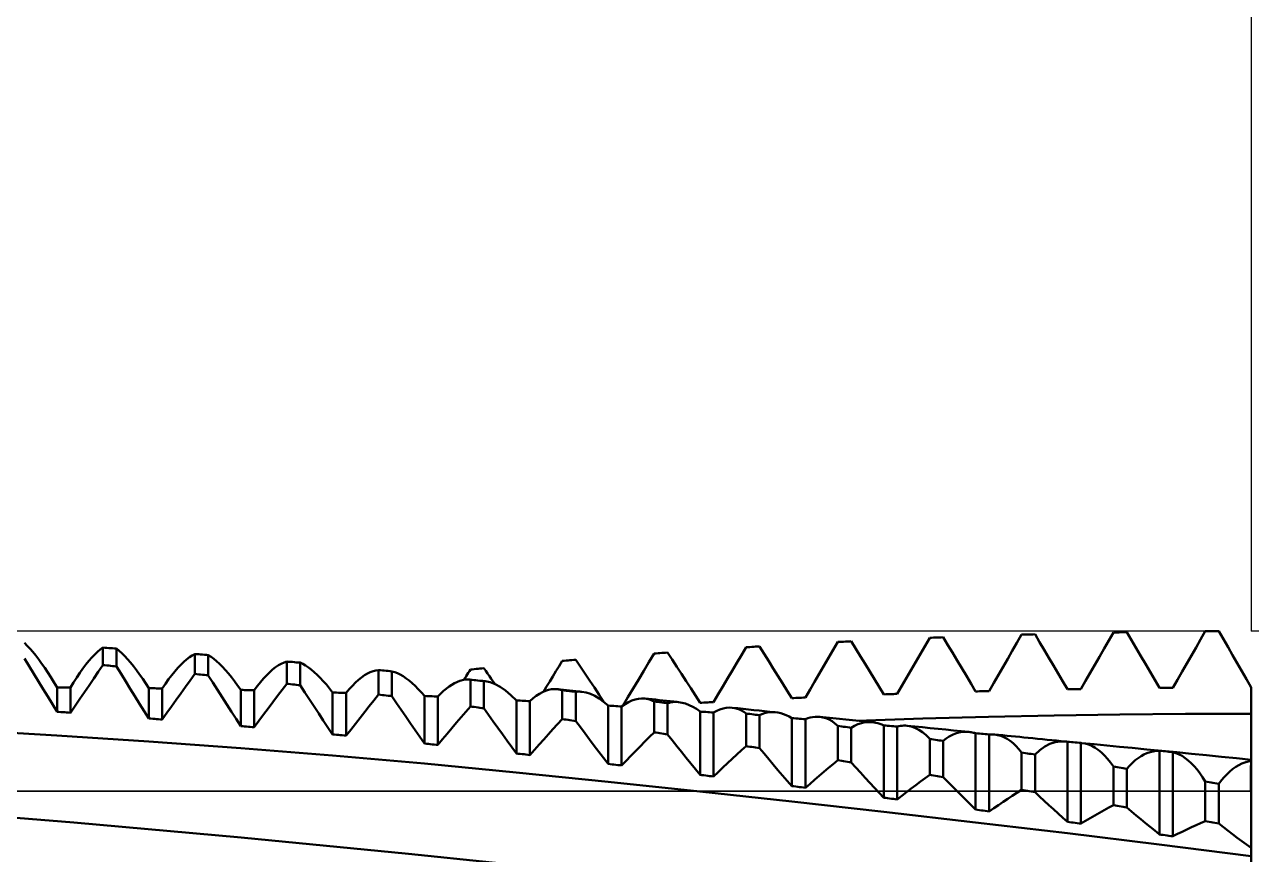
# Model space of a CAD drawing. Header units: millimetres. Extents: x -65 to 52, y -38 to 52.
# Drawn here: x 16.97 to 37, y 1.1 to 14.65 of the extents above; entities that cross this region are included whole.
import ezdxf

# ---------------------------------------------------------------- set-up
doc = ezdxf.new("R2010")
doc.units = ezdxf.units.MM
doc.header["$LTSCALE"] = 5.3
for name, color, linetype in [('1', 4, 'CONTINUOUS'), ('2', 7, 'CONTINUOUS'), ('CUT', 1, 'CONTINUOUS'), ('NOCUT', 7, 'CONTINUOUS'), ('SK2', 7, 'CONTINUOUS')]:
    doc.layers.add(name, color=color, linetype=linetype)

msp = doc.modelspace()

# ---------------------------------------------------------------- linework, layer by layer
at = {"layer": '1', "color": 4, "linetype": 'CONTINUOUS', "lineweight": 50}
for p, q in [((31.674, 4.508), (31.75, 4.639)), ((31.75, 4.639), (31.781, 4.64)), ((31.781, 4.64), (31.813, 4.642)), ((31.813, 4.642), (31.844, 4.643)), ((31.844, 4.643), (31.875, 4.644)), ((31.875, 4.644), (31.906, 4.645)), ((31.906, 4.645), (31.938, 4.647)), ((31.938, 4.647), (31.969, 4.648)), ((32.045, 4.522), (31.969, 4.648)), ((33.174, 4.559), (33.25, 4.691)), ((33.25, 4.691), (33.281, 4.692)), ((33.281, 4.692), (33.313, 4.693)), ((33.313, 4.693), (33.344, 4.694)), ((33.344, 4.694), (33.375, 4.695)), ((33.375, 4.695), (33.406, 4.696)), ((33.406, 4.696), (33.438, 4.696)), ((33.438, 4.696), (33.469, 4.697)), ((33.545, 4.57), (33.469, 4.697)), ((34.674, 4.595), (34.75, 4.727)), ((34.75, 4.727), (34.781, 4.727)), ((34.781, 4.727), (34.813, 4.728)), ((34.813, 4.728), (34.844, 4.728)), ((34.844, 4.728), (34.875, 4.729)), ((34.875, 4.729), (34.906, 4.729)), ((34.906, 4.729), (34.938, 4.73)), ((34.938, 4.73), (34.969, 4.73)), ((35.045, 4.601), (34.969, 4.73)), ((36.098, 4.483), (36.174, 4.614)), ((36.174, 4.614), (36.25, 4.746)), ((36.25, 4.746), (36.281, 4.746)), ((36.281, 4.746), (36.313, 4.747)), ((36.313, 4.747), (36.344, 4.747)), ((36.344, 4.747), (36.375, 4.747)), ((36.375, 4.747), (36.406, 4.747)), ((36.406, 4.747), (36.438, 4.747)), ((36.438, 4.747), (36.469, 4.748)), ((36.545, 4.617), (36.469, 4.748)), ((36.621, 4.486), (36.545, 4.617)), ((17.014, 4.511), (16.969, 4.556)), ((17.059, 4.462), (17.014, 4.511)), ((17.105, 4.408), (17.059, 4.462)), ((17.152, 4.349), (17.105, 4.408)), ((18.115, 4.365), (18.161, 4.409)), ((18.161, 4.409), (18.206, 4.447)), ((18.206, 4.447), (18.25, 4.48)), ((18.281, 4.478), (18.25, 4.48)), ((18.25, 4.193), (18.25, 4.48)), ((18.313, 4.475), (18.281, 4.478)), ((18.344, 4.473), (18.313, 4.475)), ((18.375, 4.471), (18.344, 4.473)), ((18.406, 4.469), (18.375, 4.471)), ((18.438, 4.467), (18.406, 4.469)), ((18.469, 4.465), (18.438, 4.467)), ((18.514, 4.428), (18.469, 4.465)), ((18.469, 4.173), (18.469, 4.465)), ((18.559, 4.387), (18.514, 4.428)), ((28.674, 4.357), (28.75, 4.486)), ((28.75, 4.486), (28.781, 4.487)), ((28.781, 4.487), (28.813, 4.489)), ((28.813, 4.489), (28.844, 4.491)), ((28.844, 4.491), (28.875, 4.493)), ((28.875, 4.493), (28.906, 4.495)), ((28.906, 4.495), (28.938, 4.497)), ((28.938, 4.497), (28.969, 4.499)), ((29.045, 4.379), (28.969, 4.499)), ((30.098, 4.311), (30.174, 4.441)), ((30.174, 4.441), (30.25, 4.571)), ((30.25, 4.571), (30.281, 4.572)), ((30.281, 4.572), (30.313, 4.574)), ((30.313, 4.574), (30.344, 4.576)), ((30.344, 4.576), (30.375, 4.577)), ((30.375, 4.577), (30.406, 4.579)), ((30.406, 4.579), (30.438, 4.58)), ((30.438, 4.58), (30.469, 4.582)), ((30.545, 4.459), (30.469, 4.582)), ((30.621, 4.336), (30.545, 4.459)), ((31.598, 4.377), (31.674, 4.508)), ((32.121, 4.397), (32.045, 4.522)), ((33.023, 4.296), (33.098, 4.428)), ((33.098, 4.428), (33.174, 4.559)), ((33.621, 4.442), (33.545, 4.57)), ((33.696, 4.313), (33.621, 4.442)), ((34.523, 4.331), (34.598, 4.463)), ((34.598, 4.463), (34.674, 4.595)), ((35.12, 4.472), (35.045, 4.601)), ((35.196, 4.342), (35.12, 4.472)), ((36.023, 4.351), (36.098, 4.483)), ((36.696, 4.355), (36.621, 4.486)), ((17.045, 4.179), (16.969, 4.304)), ((17.2, 4.287), (17.152, 4.349)), ((17.248, 4.22), (17.2, 4.287)), ((17.298, 4.149), (17.248, 4.22)), ((17.972, 4.202), (18.02, 4.261)), ((18.02, 4.261), (18.068, 4.316)), ((18.068, 4.316), (18.115, 4.365)), ((18.605, 4.34), (18.559, 4.387)), ((18.652, 4.289), (18.605, 4.34)), ((18.7, 4.234), (18.652, 4.289)), ((18.748, 4.174), (18.7, 4.234)), ((19.52, 4.2), (19.568, 4.246)), ((19.568, 4.246), (19.615, 4.286)), ((19.615, 4.286), (19.661, 4.321)), ((19.661, 4.321), (19.706, 4.351)), ((19.706, 4.351), (19.75, 4.375)), ((19.781, 4.372), (19.75, 4.375)), ((19.75, 4.049), (19.75, 4.375)), ((19.813, 4.37), (19.781, 4.372)), ((19.844, 4.368), (19.813, 4.37)), ((19.875, 4.365), (19.844, 4.368)), ((19.906, 4.363), (19.875, 4.365)), ((19.938, 4.36), (19.906, 4.363)), ((19.969, 4.358), (19.938, 4.36)), ((20.014, 4.329), (19.969, 4.358)), ((19.969, 4.027), (19.969, 4.358)), ((20.059, 4.295), (20.014, 4.329)), ((20.105, 4.256), (20.059, 4.295)), ((20.152, 4.213), (20.105, 4.256)), ((20.2, 4.165), (20.152, 4.213)), ((21.115, 4.191), (21.161, 4.217)), ((21.161, 4.217), (21.206, 4.238)), ((21.206, 4.238), (21.25, 4.253)), ((21.281, 4.25), (21.25, 4.253)), ((21.25, 3.889), (21.25, 4.253)), ((21.313, 4.248), (21.281, 4.25)), ((21.344, 4.245), (21.313, 4.248)), ((21.375, 4.242), (21.344, 4.245)), ((21.406, 4.239), (21.375, 4.242)), ((21.438, 4.237), (21.406, 4.239)), ((21.469, 4.234), (21.438, 4.237)), ((21.514, 4.213), (21.469, 4.234)), ((21.469, 3.865), (21.469, 4.234)), ((21.559, 4.187), (21.514, 4.213)), ((25.699, 4.177), (25.75, 4.261)), ((25.75, 4.261), (25.781, 4.264)), ((25.781, 4.264), (25.813, 4.267)), ((25.813, 4.267), (25.844, 4.27)), ((25.844, 4.27), (25.875, 4.272)), ((25.875, 4.272), (25.906, 4.275)), ((25.906, 4.275), (25.938, 4.278)), ((25.938, 4.278), (25.969, 4.28)), ((26.046, 4.167), (25.969, 4.28)), ((27.079, 4.098), (27.164, 4.24)), ((27.164, 4.24), (27.25, 4.383)), ((27.25, 4.383), (27.281, 4.385)), ((27.281, 4.385), (27.313, 4.387)), ((27.313, 4.387), (27.344, 4.39)), ((27.344, 4.39), (27.375, 4.392)), ((27.375, 4.392), (27.406, 4.394)), ((27.406, 4.394), (27.438, 4.396)), ((27.438, 4.396), (27.469, 4.399)), ((27.545, 4.283), (27.469, 4.399)), ((27.621, 4.166), (27.545, 4.283)), ((28.523, 4.101), (28.598, 4.229)), ((28.598, 4.229), (28.674, 4.357)), ((29.121, 4.259), (29.045, 4.379)), ((29.196, 4.139), (29.121, 4.259)), ((30.023, 4.182), (30.098, 4.311)), ((30.696, 4.213), (30.621, 4.336)), ((30.772, 4.089), (30.696, 4.213)), ((31.447, 4.116), (31.523, 4.246)), ((31.523, 4.246), (31.598, 4.377)), ((32.196, 4.271), (32.121, 4.397)), ((32.272, 4.144), (32.196, 4.271)), ((32.947, 4.165), (33.023, 4.296)), ((33.772, 4.185), (33.696, 4.313)), ((34.447, 4.199), (34.523, 4.331)), ((35.272, 4.213), (35.196, 4.342)), ((35.347, 4.083), (35.272, 4.213)), ((35.871, 4.087), (35.947, 4.219)), ((35.947, 4.219), (36.023, 4.351)), ((36.772, 4.224), (36.696, 4.355)), ((36.848, 4.093), (36.772, 4.224)), ((17.121, 4.054), (17.045, 4.179)), ((17.196, 3.929), (17.121, 4.054)), ((17.347, 4.075), (17.298, 4.149)), ((17.398, 3.997), (17.347, 4.075)), ((17.822, 3.992), (17.873, 4.067)), ((17.873, 4.067), (17.923, 4.137)), ((17.923, 4.137), (17.972, 4.202)), ((18.098, 3.974), (18.174, 4.084)), ((18.174, 4.084), (18.25, 4.193)), ((18.281, 4.191), (18.25, 4.193)), ((18.313, 4.188), (18.281, 4.191)), ((18.344, 4.185), (18.313, 4.188)), ((18.375, 4.182), (18.344, 4.185)), ((18.406, 4.179), (18.375, 4.182)), ((18.438, 4.176), (18.406, 4.179)), ((18.469, 4.173), (18.438, 4.176)), ((18.545, 4.051), (18.469, 4.173)), ((18.621, 3.929), (18.545, 4.051)), ((18.798, 4.111), (18.748, 4.174)), ((18.847, 4.043), (18.798, 4.111)), ((18.898, 3.971), (18.847, 4.043)), ((19.322, 3.962), (19.373, 4.029)), ((19.373, 4.029), (19.423, 4.091)), ((19.423, 4.091), (19.472, 4.148)), ((19.472, 4.148), (19.52, 4.2)), ((19.674, 3.945), (19.75, 4.049)), ((19.781, 4.046), (19.75, 4.049)), ((19.813, 4.043), (19.781, 4.046)), ((19.844, 4.04), (19.813, 4.043)), ((19.875, 4.037), (19.844, 4.04)), ((19.906, 4.033), (19.875, 4.037)), ((19.938, 4.03), (19.906, 4.033)), ((19.969, 4.027), (19.938, 4.03)), ((20.045, 3.908), (19.969, 4.027)), ((20.248, 4.113), (20.2, 4.165)), ((20.298, 4.056), (20.248, 4.113)), ((20.347, 3.995), (20.298, 4.056)), ((20.873, 3.976), (20.923, 4.03)), ((20.923, 4.03), (20.972, 4.079)), ((20.972, 4.079), (21.02, 4.122)), ((21.02, 4.122), (21.068, 4.159)), ((21.068, 4.159), (21.115, 4.191)), ((21.605, 4.156), (21.559, 4.187)), ((21.652, 4.12), (21.605, 4.156)), ((21.7, 4.08), (21.652, 4.12)), ((21.748, 4.035), (21.7, 4.08)), ((21.798, 3.986), (21.748, 4.035)), ((22.472, 3.993), (22.52, 4.028)), ((22.52, 4.028), (22.568, 4.056)), ((22.568, 4.056), (22.615, 4.079)), ((22.615, 4.079), (22.661, 4.096)), ((22.661, 4.096), (22.706, 4.108)), ((22.706, 4.108), (22.75, 4.114)), ((22.781, 4.111), (22.75, 4.114)), ((22.75, 3.713), (22.75, 4.114)), ((22.813, 4.108), (22.781, 4.111)), ((22.844, 4.105), (22.813, 4.108)), ((22.875, 4.101), (22.844, 4.105)), ((22.906, 4.098), (22.875, 4.101)), ((22.938, 4.095), (22.906, 4.098)), ((22.969, 4.092), (22.938, 4.095)), ((23.014, 4.079), (22.969, 4.092)), ((22.969, 3.686), (22.969, 4.092)), ((23.059, 4.061), (23.014, 4.079)), ((23.105, 4.038), (23.059, 4.061)), ((23.152, 4.011), (23.105, 4.038)), ((23.2, 3.978), (23.152, 4.011)), ((24.163, 3.983), (24.181, 4.011)), ((24.181, 4.011), (24.198, 4.038)), ((24.198, 4.038), (24.215, 4.066)), ((24.215, 4.066), (24.233, 4.094)), ((24.233, 4.094), (24.25, 4.121)), ((24.25, 4.121), (24.281, 4.124)), ((24.281, 4.124), (24.312, 4.128)), ((24.312, 4.128), (24.344, 4.131)), ((24.344, 4.131), (24.375, 4.134)), ((24.375, 4.134), (24.406, 4.137)), ((24.406, 4.137), (24.438, 4.14)), ((24.438, 4.14), (24.469, 4.143)), ((24.5, 4.1), (24.469, 4.143)), ((24.53, 4.057), (24.5, 4.1)), ((24.561, 4.014), (24.53, 4.057)), ((24.591, 3.971), (24.561, 4.014)), ((25.545, 3.926), (25.596, 4.01)), ((25.596, 4.01), (25.647, 4.094)), ((25.647, 4.094), (25.699, 4.177)), ((26.122, 4.054), (26.046, 4.167)), ((26.199, 3.94), (26.122, 4.054)), ((26.993, 3.956), (27.079, 4.098)), ((27.696, 4.05), (27.621, 4.166)), ((27.772, 3.933), (27.696, 4.05)), ((28.447, 3.973), (28.523, 4.101)), ((29.272, 4.019), (29.196, 4.139)), ((29.348, 3.898), (29.272, 4.019)), ((29.871, 3.923), (29.947, 4.052)), ((29.947, 4.052), (30.023, 4.182)), ((30.848, 3.965), (30.772, 4.089)), ((31.371, 3.985), (31.447, 4.116)), ((32.348, 4.018), (32.272, 4.144)), ((32.424, 3.891), (32.348, 4.018)), ((32.795, 3.902), (32.871, 4.033)), ((32.871, 4.033), (32.947, 4.165)), ((33.848, 4.057), (33.772, 4.185)), ((33.924, 3.928), (33.848, 4.057)), ((34.295, 3.935), (34.371, 4.067)), ((34.371, 4.067), (34.447, 4.199)), ((35.424, 3.952), (35.347, 4.083)), ((35.795, 3.955), (35.871, 4.087)), ((36.924, 3.962), (36.848, 4.093)), ((17.272, 3.804), (17.196, 3.929)), ((17.449, 3.915), (17.398, 3.997)), ((17.5, 3.829), (17.449, 3.915)), ((17.531, 3.829), (17.5, 3.829)), ((17.5, 3.432), (17.5, 3.829)), ((17.563, 3.829), (17.531, 3.829)), ((17.594, 3.829), (17.563, 3.829)), ((17.625, 3.829), (17.594, 3.829)), ((17.656, 3.828), (17.625, 3.829)), ((17.688, 3.828), (17.656, 3.828)), ((17.719, 3.828), (17.688, 3.828)), ((17.719, 3.828), (17.771, 3.912)), ((17.719, 3.417), (17.719, 3.828)), ((17.771, 3.912), (17.822, 3.992)), ((17.947, 3.752), (18.023, 3.863)), ((18.023, 3.863), (18.098, 3.974)), ((18.696, 3.807), (18.621, 3.929)), ((18.772, 3.685), (18.696, 3.807)), ((18.949, 3.895), (18.898, 3.971)), ((19, 3.816), (18.949, 3.895)), ((19.031, 3.816), (19, 3.816)), ((19, 3.322), (19, 3.816)), ((19.063, 3.815), (19.031, 3.816)), ((19.094, 3.815), (19.063, 3.815)), ((19.125, 3.814), (19.094, 3.815)), ((19.156, 3.814), (19.125, 3.814)), ((19.188, 3.814), (19.156, 3.814)), ((19.219, 3.813), (19.188, 3.814)), ((19.219, 3.813), (19.271, 3.89)), ((19.219, 3.305), (19.219, 3.813)), ((19.271, 3.89), (19.322, 3.962)), ((19.523, 3.733), (19.598, 3.839)), ((19.598, 3.839), (19.674, 3.945)), ((20.121, 3.789), (20.045, 3.908)), ((20.398, 3.931), (20.347, 3.995)), ((20.449, 3.862), (20.398, 3.931)), ((20.5, 3.789), (20.449, 3.862)), ((20.719, 3.784), (20.771, 3.853)), ((20.771, 3.853), (20.822, 3.917)), ((20.822, 3.917), (20.873, 3.976)), ((21.174, 3.79), (21.25, 3.889)), ((21.281, 3.886), (21.25, 3.889)), ((21.313, 3.882), (21.281, 3.886)), ((21.344, 3.879), (21.313, 3.882)), ((21.375, 3.875), (21.344, 3.879)), ((21.406, 3.872), (21.375, 3.875)), ((21.438, 3.868), (21.406, 3.872)), ((21.469, 3.865), (21.438, 3.868)), ((21.545, 3.749), (21.469, 3.865)), ((21.847, 3.933), (21.798, 3.986)), ((21.898, 3.875), (21.847, 3.933)), ((21.949, 3.813), (21.898, 3.875)), ((22, 3.747), (21.949, 3.813)), ((22.271, 3.801), (22.322, 3.857)), ((22.322, 3.857), (22.373, 3.908)), ((22.373, 3.908), (22.423, 3.953)), ((22.423, 3.953), (22.472, 3.993)), ((23.248, 3.941), (23.2, 3.978)), ((23.298, 3.9), (23.248, 3.941)), ((23.347, 3.854), (23.298, 3.9)), ((23.398, 3.804), (23.347, 3.854)), ((23.811, 3.772), (23.902, 3.845)), ((23.902, 3.845), (23.99, 3.901)), ((23.99, 3.901), (24.075, 3.938)), ((24.075, 3.938), (24.158, 3.957)), ((24.146, 3.956), (24.163, 3.983)), ((24.158, 3.957), (24.238, 3.958)), ((24.24, 3.958), (24.238, 3.958)), ((24.281, 3.953), (24.238, 3.958)), ((24.242, 3.957), (24.24, 3.958)), ((24.244, 3.957), (24.242, 3.957)), ((24.246, 3.957), (24.244, 3.957)), ((24.248, 3.957), (24.246, 3.957)), ((24.25, 3.956), (24.248, 3.957)), ((24.28, 3.953), (24.25, 3.956)), ((24.25, 3.52), (24.25, 3.956)), ((24.31, 3.95), (24.28, 3.953)), ((24.323, 3.949), (24.281, 3.953)), ((24.34, 3.946), (24.31, 3.95)), ((24.366, 3.944), (24.323, 3.949)), ((24.372, 3.943), (24.34, 3.946)), ((24.408, 3.939), (24.366, 3.944)), ((24.404, 3.939), (24.372, 3.943)), ((24.436, 3.936), (24.404, 3.939)), ((24.451, 3.935), (24.408, 3.939)), ((24.469, 3.932), (24.436, 3.936)), ((24.493, 3.93), (24.451, 3.935)), ((24.473, 3.932), (24.469, 3.932)), ((24.469, 3.49), (24.469, 3.932)), ((24.477, 3.931), (24.473, 3.932)), ((24.481, 3.931), (24.477, 3.931)), ((24.485, 3.931), (24.481, 3.931)), ((24.489, 3.93), (24.485, 3.931)), ((24.493, 3.93), (24.489, 3.93)), ((24.572, 3.914), (24.493, 3.93)), ((24.654, 3.883), (24.572, 3.914)), ((24.622, 3.927), (24.591, 3.971)), ((24.652, 3.884), (24.622, 3.927)), ((24.738, 3.837), (24.654, 3.883)), ((24.823, 3.778), (24.738, 3.837)), ((25.442, 3.76), (25.493, 3.843)), ((25.493, 3.843), (25.545, 3.926)), ((26.276, 3.826), (26.199, 3.94)), ((26.353, 3.711), (26.276, 3.826)), ((26.822, 3.673), (26.908, 3.814)), ((26.908, 3.814), (26.993, 3.956)), ((27.848, 3.815), (27.772, 3.933)), ((27.924, 3.697), (27.848, 3.815)), ((28.295, 3.718), (28.371, 3.846)), ((28.371, 3.846), (28.447, 3.973)), ((29.424, 3.776), (29.348, 3.898)), ((29.795, 3.794), (29.871, 3.923)), ((30.924, 3.841), (30.848, 3.965)), ((31, 3.716), (30.924, 3.841)), ((31.219, 3.724), (31.295, 3.855)), ((31.295, 3.855), (31.371, 3.985)), ((32.5, 3.764), (32.424, 3.891)), ((32.719, 3.77), (32.795, 3.902)), ((34, 3.799), (33.924, 3.928)), ((34.219, 3.803), (34.295, 3.935)), ((35.5, 3.821), (35.424, 3.952)), ((35.5, 3.821), (35.531, 3.822)), ((35.531, 3.822), (35.563, 3.822)), ((35.563, 3.822), (35.594, 3.822)), ((35.594, 3.822), (35.625, 3.822)), ((35.625, 3.822), (35.656, 3.823)), ((35.656, 3.823), (35.688, 3.823)), ((35.688, 3.823), (35.719, 3.823)), ((35.719, 3.823), (35.795, 3.955)), ((37, 3.83), (36.924, 3.962)), ((37, -3.081), (37, 3.83)), ((17.348, 3.68), (17.272, 3.804)), ((17.424, 3.556), (17.348, 3.68)), ((17.795, 3.529), (17.871, 3.641)), ((17.871, 3.641), (17.947, 3.752)), ((18.848, 3.564), (18.772, 3.685)), ((19.371, 3.52), (19.447, 3.627)), ((19.447, 3.627), (19.523, 3.733)), ((20.196, 3.67), (20.121, 3.789)), ((20.272, 3.552), (20.196, 3.67)), ((20.531, 3.788), (20.5, 3.789)), ((20.5, 3.2), (20.5, 3.789)), ((20.563, 3.787), (20.531, 3.788)), ((20.594, 3.787), (20.563, 3.787)), ((20.625, 3.786), (20.594, 3.787)), ((20.656, 3.785), (20.625, 3.786)), ((20.688, 3.785), (20.656, 3.785)), ((20.719, 3.784), (20.688, 3.785)), ((20.719, 3.181), (20.719, 3.784)), ((21.023, 3.589), (21.098, 3.69)), ((21.098, 3.69), (21.174, 3.79)), ((21.621, 3.634), (21.545, 3.749)), ((21.696, 3.519), (21.621, 3.634)), ((22.031, 3.746), (22, 3.747)), ((22, 3.064), (22, 3.747)), ((22.063, 3.745), (22.031, 3.746)), ((22.094, 3.744), (22.063, 3.745)), ((22.125, 3.743), (22.094, 3.744)), ((22.156, 3.742), (22.125, 3.743)), ((22.188, 3.741), (22.156, 3.742)), ((22.219, 3.74), (22.188, 3.741)), ((22.219, 3.74), (22.271, 3.801)), ((22.219, 3.043), (22.219, 3.74)), ((22.598, 3.524), (22.674, 3.619)), ((22.674, 3.619), (22.75, 3.713)), ((22.781, 3.709), (22.75, 3.713)), ((22.813, 3.705), (22.781, 3.709)), ((22.844, 3.702), (22.813, 3.705)), ((22.875, 3.698), (22.844, 3.702)), ((22.906, 3.694), (22.875, 3.698)), ((22.938, 3.69), (22.906, 3.694)), ((22.969, 3.686), (22.938, 3.69)), ((23.045, 3.574), (22.969, 3.686)), ((23.449, 3.749), (23.398, 3.804)), ((23.5, 3.69), (23.449, 3.749)), ((23.531, 3.689), (23.5, 3.69)), ((23.5, 2.914), (23.5, 3.69)), ((23.563, 3.688), (23.531, 3.689)), ((23.594, 3.686), (23.563, 3.688)), ((23.625, 3.685), (23.594, 3.686)), ((23.656, 3.683), (23.625, 3.685)), ((23.688, 3.682), (23.656, 3.683)), ((23.719, 3.681), (23.688, 3.682)), ((23.719, 3.681), (23.811, 3.772)), ((23.719, 2.892), (23.719, 3.681)), ((24.911, 3.705), (24.823, 3.778)), ((25, 3.618), (24.911, 3.705)), ((25.031, 3.616), (25, 3.618)), ((25, 2.752), (25, 3.618)), ((25.063, 3.615), (25.031, 3.616)), ((25.094, 3.613), (25.063, 3.615)), ((25.125, 3.611), (25.094, 3.613)), ((25.156, 3.61), (25.125, 3.611)), ((25.188, 3.608), (25.156, 3.61)), ((25.219, 3.606), (25.188, 3.608)), ((25.219, 3.606), (25.272, 3.652)), ((25.219, 2.727), (25.219, 3.606)), ((25.272, 3.652), (25.324, 3.691)), ((25.324, 3.691), (25.376, 3.725)), ((25.376, 3.725), (25.426, 3.752)), ((25.426, 3.752), (25.476, 3.774)), ((25.476, 3.774), (25.526, 3.79)), ((25.526, 3.79), (25.574, 3.8)), ((25.574, 3.8), (25.622, 3.804)), ((25.668, 3.802), (25.622, 3.804)), ((25.682, 3.801), (25.668, 3.802)), ((25.719, 3.797), (25.668, 3.802)), ((25.696, 3.798), (25.682, 3.801)), ((25.71, 3.795), (25.696, 3.798)), ((25.723, 3.792), (25.71, 3.795)), ((25.769, 3.791), (25.719, 3.797)), ((25.737, 3.788), (25.723, 3.792)), ((25.75, 3.784), (25.737, 3.788)), ((25.781, 3.78), (25.75, 3.784)), ((25.75, 3.312), (25.75, 3.784)), ((25.819, 3.786), (25.769, 3.791)), ((25.813, 3.776), (25.781, 3.78)), ((25.844, 3.772), (25.813, 3.776)), ((25.869, 3.781), (25.819, 3.786)), ((25.875, 3.769), (25.844, 3.772)), ((25.92, 3.775), (25.869, 3.781)), ((25.906, 3.765), (25.875, 3.769)), ((25.938, 3.761), (25.906, 3.765)), ((25.97, 3.77), (25.92, 3.775)), ((25.969, 3.757), (25.938, 3.761)), ((25.969, 3.757), (25.986, 3.759)), ((25.969, 3.281), (25.969, 3.757)), ((26.02, 3.764), (25.97, 3.77)), ((25.986, 3.759), (26.002, 3.761)), ((26.002, 3.761), (26.019, 3.761)), ((26.036, 3.761), (26.019, 3.761)), ((26.07, 3.759), (26.02, 3.764)), ((26.053, 3.76), (26.036, 3.761)), ((26.07, 3.759), (26.053, 3.76)), ((26.138, 3.746), (26.07, 3.759)), ((26.208, 3.724), (26.138, 3.746)), ((26.279, 3.691), (26.208, 3.724)), ((26.351, 3.648), (26.279, 3.691)), ((26.425, 3.595), (26.351, 3.648)), ((26.429, 3.596), (26.353, 3.711)), ((26.736, 3.532), (26.822, 3.673)), ((26.831, 3.59), (26.886, 3.616)), ((26.886, 3.616), (26.941, 3.634)), ((26.941, 3.634), (26.994, 3.646)), ((26.994, 3.646), (27.046, 3.651)), ((27.098, 3.649), (27.046, 3.651)), ((27.124, 3.645), (27.098, 3.649)), ((27.157, 3.643), (27.098, 3.649)), ((27.15, 3.64), (27.124, 3.645)), ((27.175, 3.632), (27.15, 3.64)), ((27.216, 3.636), (27.157, 3.643)), ((27.2, 3.623), (27.175, 3.632)), ((27.225, 3.612), (27.2, 3.623)), ((27.274, 3.63), (27.216, 3.636)), ((27.25, 3.6), (27.225, 3.612)), ((27.333, 3.624), (27.274, 3.63)), ((27.392, 3.618), (27.333, 3.624)), ((27.451, 3.611), (27.392, 3.618)), ((27.51, 3.605), (27.451, 3.611)), ((28, 3.579), (27.924, 3.697)), ((28.219, 3.591), (28.295, 3.718)), ((29.5, 3.655), (29.424, 3.776)), ((29.5, 3.655), (29.531, 3.656)), ((29.531, 3.656), (29.563, 3.658)), ((29.563, 3.658), (29.594, 3.659)), ((29.594, 3.659), (29.625, 3.66)), ((29.625, 3.66), (29.656, 3.662)), ((29.656, 3.662), (29.688, 3.663)), ((29.688, 3.663), (29.719, 3.665)), ((29.719, 3.665), (29.795, 3.794)), ((31, 3.716), (31.031, 3.718)), ((31.031, 3.718), (31.063, 3.719)), ((31.063, 3.719), (31.094, 3.72)), ((31.094, 3.72), (31.125, 3.721)), ((31.125, 3.721), (31.156, 3.722)), ((31.156, 3.722), (31.188, 3.723)), ((31.188, 3.723), (31.219, 3.724)), ((32.5, 3.764), (32.531, 3.765)), ((32.531, 3.765), (32.563, 3.766)), ((32.563, 3.766), (32.594, 3.767)), ((32.594, 3.767), (32.625, 3.768)), ((32.625, 3.768), (32.656, 3.769)), ((32.656, 3.769), (32.688, 3.77)), ((32.688, 3.77), (32.719, 3.77)), ((34, 3.799), (34.031, 3.8)), ((34.031, 3.8), (34.063, 3.8)), ((34.063, 3.8), (34.094, 3.801)), ((34.094, 3.801), (34.125, 3.802)), ((34.125, 3.802), (34.156, 3.802)), ((34.156, 3.802), (34.188, 3.803)), ((34.188, 3.803), (34.219, 3.803)), ((17.5, 3.432), (17.424, 3.556)), ((17.531, 3.43), (17.5, 3.432)), ((17.563, 3.428), (17.531, 3.43)), ((17.594, 3.426), (17.563, 3.428)), ((17.625, 3.424), (17.594, 3.426)), ((17.656, 3.422), (17.625, 3.424)), ((17.688, 3.419), (17.656, 3.422)), ((17.719, 3.417), (17.688, 3.419)), ((17.719, 3.417), (17.795, 3.529)), ((18.924, 3.443), (18.848, 3.564)), ((19, 3.322), (18.924, 3.443)), ((19.219, 3.305), (19.295, 3.413)), ((19.295, 3.413), (19.371, 3.52)), ((20.348, 3.434), (20.272, 3.552)), ((20.424, 3.317), (20.348, 3.434)), ((20.871, 3.386), (20.947, 3.488)), ((20.947, 3.488), (21.023, 3.589)), ((21.772, 3.405), (21.696, 3.519)), ((22.447, 3.334), (22.523, 3.429)), ((22.523, 3.429), (22.598, 3.524)), ((23.121, 3.463), (23.045, 3.574)), ((23.196, 3.353), (23.121, 3.463)), ((24.099, 3.344), (24.174, 3.432)), ((24.174, 3.432), (24.25, 3.52)), ((24.281, 3.515), (24.25, 3.52)), ((24.312, 3.511), (24.281, 3.515)), ((24.344, 3.507), (24.312, 3.511)), ((24.375, 3.503), (24.344, 3.507)), ((24.406, 3.498), (24.375, 3.503)), ((24.438, 3.494), (24.406, 3.498)), ((24.469, 3.49), (24.438, 3.494)), ((24.545, 3.383), (24.469, 3.49)), ((26.5, 3.533), (26.425, 3.595)), ((26.531, 3.531), (26.5, 3.533)), ((26.5, 2.581), (26.5, 3.533)), ((26.563, 3.529), (26.531, 3.531)), ((26.594, 3.527), (26.563, 3.529)), ((26.625, 3.525), (26.594, 3.527)), ((26.656, 3.523), (26.625, 3.525)), ((26.688, 3.521), (26.656, 3.523)), ((26.719, 3.519), (26.688, 3.521)), ((26.719, 3.519), (26.776, 3.558)), ((26.719, 2.555), (26.719, 3.519)), ((26.776, 3.558), (26.831, 3.59)), ((27.281, 3.596), (27.25, 3.6)), ((27.25, 3.096), (27.25, 3.6)), ((27.313, 3.592), (27.281, 3.596)), ((27.344, 3.588), (27.313, 3.592)), ((27.375, 3.584), (27.344, 3.588)), ((27.406, 3.58), (27.375, 3.584)), ((27.438, 3.576), (27.406, 3.58)), ((27.469, 3.572), (27.438, 3.576)), ((27.469, 3.572), (27.498, 3.58)), ((27.469, 3.064), (27.469, 3.572)), ((27.498, 3.58), (27.528, 3.587)), ((27.569, 3.599), (27.51, 3.605)), ((27.528, 3.587), (27.557, 3.591)), ((27.557, 3.591), (27.587, 3.593)), ((27.649, 3.59), (27.569, 3.599)), ((27.618, 3.593), (27.587, 3.593)), ((27.649, 3.59), (27.618, 3.593)), ((27.705, 3.581), (27.649, 3.59)), ((27.762, 3.565), (27.705, 3.581)), ((27.821, 3.542), (27.762, 3.565)), ((27.88, 3.513), (27.821, 3.542)), ((27.939, 3.478), (27.88, 3.513)), ((28, 3.436), (27.939, 3.478)), ((28, 3.579), (28.031, 3.581)), ((28.031, 3.434), (28, 3.436)), ((28, 2.403), (28, 3.436)), ((28.031, 3.581), (28.063, 3.583)), ((28.063, 3.432), (28.031, 3.434)), ((28.063, 3.583), (28.094, 3.584)), ((28.094, 3.43), (28.063, 3.432)), ((28.094, 3.584), (28.125, 3.586)), ((28.125, 3.427), (28.094, 3.43)), ((28.125, 3.586), (28.156, 3.588)), ((28.156, 3.425), (28.125, 3.427)), ((28.156, 3.588), (28.188, 3.59)), ((28.188, 3.423), (28.156, 3.425)), ((28.188, 3.59), (28.219, 3.591)), ((28.219, 3.421), (28.188, 3.423)), ((28.219, 3.421), (28.272, 3.449)), ((28.219, 2.377), (28.219, 3.421)), ((28.272, 3.449), (28.324, 3.47)), ((28.324, 3.47), (28.376, 3.486)), ((28.376, 3.486), (28.427, 3.496)), ((28.427, 3.496), (28.477, 3.5)), ((28.526, 3.498), (28.477, 3.5)), ((28.565, 3.492), (28.526, 3.498)), ((28.614, 3.489), (28.526, 3.498)), ((28.603, 3.482), (28.565, 3.492)), ((28.641, 3.469), (28.603, 3.482)), ((28.702, 3.48), (28.614, 3.489)), ((28.678, 3.451), (28.641, 3.469)), ((28.714, 3.43), (28.678, 3.451)), ((28.79, 3.471), (28.702, 3.48)), ((28.75, 3.405), (28.714, 3.43)), ((28.877, 3.461), (28.79, 3.471)), ((28.965, 3.452), (28.877, 3.461)), ((29.053, 3.443), (28.965, 3.452)), ((29.01, 3.395), (29.053, 3.41)), ((29.141, 3.434), (29.053, 3.443)), ((29.053, 3.41), (29.096, 3.42)), ((29.096, 3.42), (29.139, 3.426)), ((29.139, 3.426), (29.183, 3.428)), ((29.228, 3.425), (29.141, 3.434)), ((29.228, 3.425), (29.183, 3.428)), ((29.272, 3.418), (29.228, 3.425)), ((29.317, 3.408), (29.272, 3.418)), ((29.362, 3.394), (29.317, 3.408)), ((19.031, 3.32), (19, 3.322)), ((19.063, 3.318), (19.031, 3.32)), ((19.094, 3.315), (19.063, 3.318)), ((19.125, 3.313), (19.094, 3.315)), ((19.156, 3.31), (19.125, 3.313)), ((19.188, 3.308), (19.156, 3.31)), ((19.219, 3.305), (19.188, 3.308)), ((20.5, 3.2), (20.424, 3.317)), ((20.719, 3.181), (20.795, 3.283)), ((20.795, 3.283), (20.871, 3.386)), ((21.848, 3.291), (21.772, 3.405)), ((21.924, 3.177), (21.848, 3.291)), ((22.295, 3.14), (22.371, 3.237)), ((22.371, 3.237), (22.447, 3.334)), ((23.272, 3.242), (23.196, 3.353)), ((23.348, 3.133), (23.272, 3.242)), ((23.947, 3.165), (24.023, 3.255)), ((24.023, 3.255), (24.099, 3.344)), ((24.621, 3.276), (24.545, 3.383)), ((24.696, 3.17), (24.621, 3.276)), ((25.598, 3.148), (25.674, 3.231)), ((25.674, 3.231), (25.75, 3.312)), ((25.781, 3.308), (25.75, 3.312)), ((25.813, 3.304), (25.781, 3.308)), ((25.844, 3.299), (25.813, 3.304)), ((25.875, 3.295), (25.844, 3.299)), ((25.906, 3.29), (25.875, 3.295)), ((25.938, 3.286), (25.906, 3.29)), ((25.969, 3.281), (25.938, 3.286)), ((26.045, 3.18), (25.969, 3.281)), ((28.781, 3.401), (28.75, 3.405)), ((28.75, 2.872), (28.75, 3.405)), ((28.813, 3.397), (28.781, 3.401)), ((28.844, 3.393), (28.813, 3.397)), ((28.875, 3.389), (28.844, 3.393)), ((28.906, 3.384), (28.875, 3.389)), ((28.938, 3.38), (28.906, 3.384)), ((28.969, 3.376), (28.938, 3.38)), ((28.969, 3.376), (29.01, 3.395)), ((28.969, 2.839), (28.969, 3.376)), ((29.407, 3.376), (29.362, 3.394)), ((29.454, 3.354), (29.407, 3.376)), ((29.5, 3.328), (29.454, 3.354)), ((29.531, 3.326), (29.5, 3.328)), ((29.5, 2.219), (29.5, 3.328)), ((29.563, 3.323), (29.531, 3.326)), ((29.594, 3.321), (29.563, 3.323)), ((29.625, 3.319), (29.594, 3.321)), ((29.656, 3.316), (29.625, 3.319)), ((29.688, 3.314), (29.656, 3.316)), ((29.719, 3.311), (29.688, 3.314)), ((29.719, 3.311), (29.759, 3.326)), ((29.719, 2.192), (29.719, 3.311)), ((29.759, 3.326), (29.799, 3.338)), ((29.799, 3.338), (29.838, 3.346)), ((29.838, 3.346), (29.877, 3.351)), ((29.877, 3.351), (29.916, 3.352)), ((29.954, 3.35), (29.916, 3.352)), ((30.005, 3.341), (29.954, 3.35)), ((30.061, 3.339), (29.954, 3.35)), ((30.056, 3.326), (30.005, 3.341)), ((30.106, 3.305), (30.056, 3.326)), ((30.168, 3.328), (30.061, 3.339)), ((30.155, 3.277), (30.106, 3.305)), ((30.203, 3.242), (30.155, 3.277)), ((30.275, 3.317), (30.168, 3.328)), ((30.25, 3.202), (30.203, 3.242)), ((30.381, 3.306), (30.275, 3.317)), ((30.488, 3.295), (30.381, 3.306)), ((30.595, 3.284), (30.488, 3.295)), ((30.523, 3.204), (30.578, 3.23)), ((30.566, 3.287), (31.638, 3.321)), ((30.578, 3.23), (30.634, 3.249)), ((30.702, 3.273), (30.595, 3.284)), ((30.634, 3.249), (30.691, 3.261)), ((30.691, 3.261), (30.75, 3.265)), ((30.809, 3.263), (30.702, 3.273)), ((30.809, 3.263), (30.75, 3.265)), ((30.84, 3.258), (30.809, 3.263)), ((30.872, 3.252), (30.84, 3.258)), ((30.903, 3.245), (30.872, 3.252)), ((30.935, 3.235), (30.903, 3.245)), ((30.968, 3.223), (30.935, 3.235)), ((31, 3.21), (30.968, 3.223)), ((31.031, 3.207), (31, 3.21)), ((31, 2.03), (31, 3.21)), ((31.063, 3.205), (31.031, 3.207)), ((31.301, 3.205), (31.327, 3.207)), ((31.354, 3.206), (31.327, 3.207)), ((31.38, 3.205), (31.354, 3.206)), ((31.638, 3.321), (32.71, 3.349)), ((32.71, 3.349), (33.782, 3.371)), ((33.782, 3.371), (34.854, 3.387)), ((34.854, 3.387), (35.925, 3.397)), ((35.925, 3.397), (36.997, 3.401)), ((36.997, 3.401), (36.998, 3.401)), ((36.998, 3.401), (36.999, 3.401)), ((36.998, 3.401), (36.998, 3.401)), ((36.999, 3.401), (37, 3.401)), ((37, 3.401), (37, 3.401)), ((17.499, 3.047), (16, 3.134)), ((18.999, 2.949), (17.499, 3.047)), ((20.531, 3.197), (20.5, 3.2)), ((20.563, 3.194), (20.531, 3.197)), ((20.594, 3.192), (20.563, 3.194)), ((20.625, 3.189), (20.594, 3.192)), ((20.656, 3.186), (20.625, 3.189)), ((20.688, 3.183), (20.656, 3.186)), ((20.719, 3.181), (20.688, 3.183)), ((22, 3.064), (21.924, 3.177)), ((22.031, 3.061), (22, 3.064)), ((22.063, 3.058), (22.031, 3.061)), ((22.094, 3.055), (22.063, 3.058)), ((22.125, 3.052), (22.094, 3.055)), ((22.156, 3.049), (22.125, 3.052)), ((22.188, 3.046), (22.156, 3.049)), ((22.219, 3.043), (22.188, 3.046)), ((22.219, 3.043), (22.295, 3.14)), ((23.424, 3.023), (23.348, 3.133)), ((23.5, 2.914), (23.424, 3.023)), ((23.795, 2.983), (23.871, 3.074)), ((23.871, 3.074), (23.947, 3.165)), ((24.772, 3.065), (24.696, 3.17)), ((24.848, 2.96), (24.772, 3.065)), ((25.447, 2.982), (25.523, 3.065)), ((25.523, 3.065), (25.598, 3.148)), ((26.121, 3.078), (26.045, 3.18)), ((26.196, 2.978), (26.121, 3.078)), ((27.098, 2.945), (27.174, 3.021)), ((27.174, 3.021), (27.25, 3.096)), ((27.281, 3.092), (27.25, 3.096)), ((27.313, 3.087), (27.281, 3.092)), ((27.344, 3.083), (27.313, 3.087)), ((27.375, 3.078), (27.344, 3.083)), ((27.406, 3.073), (27.375, 3.078)), ((27.438, 3.069), (27.406, 3.073)), ((27.469, 3.064), (27.438, 3.069)), ((27.545, 2.968), (27.469, 3.064)), ((30.281, 3.197), (30.25, 3.202)), ((30.25, 2.641), (30.25, 3.202)), ((30.313, 3.193), (30.281, 3.197)), ((30.344, 3.188), (30.313, 3.193)), ((30.375, 3.184), (30.344, 3.188)), ((30.406, 3.18), (30.375, 3.184)), ((30.438, 3.175), (30.406, 3.18)), ((30.469, 3.171), (30.438, 3.175)), ((30.469, 3.171), (30.523, 3.204)), ((30.469, 2.607), (30.469, 3.171)), ((31.094, 3.202), (31.063, 3.205)), ((31.125, 3.2), (31.094, 3.202)), ((31.156, 3.197), (31.125, 3.2)), ((31.188, 3.194), (31.156, 3.197)), ((31.219, 3.192), (31.188, 3.194)), ((31.219, 3.192), (31.246, 3.198)), ((31.219, 2.002), (31.219, 3.192)), ((31.246, 3.198), (31.274, 3.202)), ((31.274, 3.202), (31.301, 3.205)), ((31.445, 3.193), (31.38, 3.205)), ((31.507, 3.192), (31.38, 3.205)), ((31.509, 3.172), (31.445, 3.193)), ((31.633, 3.179), (31.507, 3.192)), ((31.571, 3.14), (31.509, 3.172)), ((31.632, 3.099), (31.571, 3.14)), ((31.692, 3.049), (31.632, 3.099)), ((31.759, 3.166), (31.633, 3.179)), ((31.75, 2.989), (31.692, 3.049)), ((31.886, 3.154), (31.759, 3.166)), ((32.012, 3.141), (31.886, 3.154)), ((32.138, 3.128), (32.012, 3.141)), ((32.018, 2.996), (32.069, 3.03)), ((32.069, 3.03), (32.12, 3.057)), ((32.12, 3.057), (32.173, 3.078)), ((32.265, 3.116), (32.138, 3.128)), ((32.173, 3.078), (32.226, 3.093)), ((32.226, 3.093), (32.28, 3.103)), ((32.391, 3.103), (32.265, 3.116)), ((32.28, 3.103), (32.335, 3.106)), ((32.391, 3.103), (32.335, 3.106)), ((32.409, 3.101), (32.391, 3.103)), ((32.427, 3.098), (32.409, 3.101)), ((32.445, 3.095), (32.427, 3.098)), ((32.463, 3.091), (32.445, 3.095)), ((32.482, 3.087), (32.463, 3.091)), ((32.5, 3.082), (32.482, 3.087)), ((32.531, 3.079), (32.5, 3.082)), ((32.5, 1.836), (32.5, 3.082)), ((32.563, 3.076), (32.531, 3.079)), ((32.594, 3.073), (32.563, 3.076)), ((32.625, 3.071), (32.594, 3.073)), ((32.656, 3.068), (32.625, 3.071)), ((32.688, 3.065), (32.656, 3.068)), ((32.719, 3.062), (32.688, 3.065)), ((32.719, 3.062), (32.734, 3.063)), ((32.719, 1.807), (32.719, 3.062)), ((32.734, 3.063), (32.748, 3.064)), ((32.748, 3.064), (32.763, 3.064)), ((32.778, 3.064), (32.763, 3.064)), ((32.792, 3.063), (32.778, 3.064)), ((32.806, 3.062), (32.792, 3.063)), ((32.859, 3.053), (32.806, 3.062)), ((32.875, 3.055), (32.806, 3.062)), ((32.911, 3.039), (32.859, 3.053)), ((32.944, 3.048), (32.875, 3.055)), ((32.962, 3.018), (32.911, 3.039)), ((33.013, 3.041), (32.944, 3.048)), ((33.012, 2.991), (32.962, 3.018)), ((33.082, 3.035), (33.013, 3.041)), ((33.151, 3.028), (33.082, 3.035)), ((33.22, 3.021), (33.151, 3.028)), ((33.288, 3.014), (33.22, 3.021)), ((33.357, 3.007), (33.288, 3.014)), ((33.434, 3), (33.357, 3.007)), ((20.499, 2.84), (18.999, 2.949)), ((21.999, 2.719), (20.499, 2.84)), ((23.531, 2.911), (23.5, 2.914)), ((23.563, 2.908), (23.531, 2.911)), ((23.594, 2.905), (23.563, 2.908)), ((23.625, 2.901), (23.594, 2.905)), ((23.656, 2.898), (23.625, 2.901)), ((23.688, 2.895), (23.656, 2.898)), ((23.719, 2.892), (23.688, 2.895)), ((23.719, 2.892), (23.795, 2.983)), ((24.924, 2.856), (24.848, 2.96)), ((25, 2.752), (24.924, 2.856)), ((25.219, 2.727), (25.295, 2.813)), ((25.295, 2.813), (25.371, 2.898)), ((25.371, 2.898), (25.447, 2.982)), ((26.272, 2.878), (26.196, 2.978)), ((26.348, 2.778), (26.272, 2.878)), ((26.947, 2.791), (27.023, 2.868)), ((27.023, 2.868), (27.098, 2.945)), ((27.621, 2.872), (27.545, 2.968)), ((27.696, 2.777), (27.621, 2.872)), ((28.674, 2.804), (28.75, 2.872)), ((28.781, 2.868), (28.75, 2.872)), ((28.813, 2.863), (28.781, 2.868)), ((28.844, 2.858), (28.813, 2.863)), ((28.875, 2.853), (28.844, 2.858)), ((28.906, 2.849), (28.875, 2.853)), ((28.938, 2.844), (28.906, 2.849)), ((28.969, 2.839), (28.938, 2.844)), ((29.045, 2.749), (28.969, 2.839)), ((31.781, 2.984), (31.75, 2.989)), ((31.75, 2.403), (31.75, 2.989)), ((31.813, 2.98), (31.781, 2.984)), ((31.844, 2.975), (31.813, 2.98)), ((31.875, 2.971), (31.844, 2.975)), ((31.906, 2.966), (31.875, 2.971)), ((31.938, 2.961), (31.906, 2.966)), ((31.969, 2.957), (31.938, 2.961)), ((31.969, 2.957), (32.018, 2.996)), ((31.969, 2.368), (31.969, 2.957)), ((33.061, 2.959), (33.012, 2.991)), ((33.11, 2.92), (33.061, 2.959)), ((33.157, 2.875), (33.11, 2.92)), ((33.204, 2.824), (33.157, 2.875)), ((33.25, 2.767), (33.204, 2.824)), ((33.511, 2.992), (33.434, 3)), ((33.469, 2.734), (33.548, 2.807)), ((33.589, 2.985), (33.511, 2.992)), ((33.548, 2.807), (33.629, 2.865)), ((33.666, 2.977), (33.589, 2.985)), ((33.629, 2.865), (33.712, 2.908)), ((33.743, 2.97), (33.666, 2.977)), ((33.712, 2.908), (33.798, 2.935)), ((33.82, 2.962), (33.743, 2.97)), ((33.798, 2.935), (33.885, 2.948)), ((33.897, 2.954), (33.82, 2.962)), ((33.974, 2.947), (33.885, 2.948)), ((33.974, 2.947), (33.897, 2.954)), ((33.979, 2.946), (33.974, 2.947)), ((33.983, 2.946), (33.979, 2.946)), ((33.987, 2.945), (33.983, 2.946)), ((33.991, 2.945), (33.987, 2.945)), ((33.996, 2.944), (33.991, 2.945)), ((34, 2.944), (33.996, 2.944)), ((34.031, 2.941), (34, 2.944)), ((34, 1.636), (34, 2.944)), ((34.063, 2.938), (34.031, 2.941)), ((34.094, 2.935), (34.063, 2.938)), ((34.125, 2.932), (34.094, 2.935)), ((34.156, 2.929), (34.125, 2.932)), ((34.188, 2.926), (34.156, 2.929)), ((34.219, 2.923), (34.188, 2.926)), ((34.221, 2.923), (34.219, 2.923)), ((34.219, 1.607), (34.219, 2.923)), ((34.223, 2.923), (34.221, 2.923)), ((34.225, 2.922), (34.223, 2.923)), ((34.227, 2.922), (34.225, 2.922)), ((34.229, 2.922), (34.227, 2.922)), ((34.231, 2.922), (34.229, 2.922)), ((34.287, 2.913), (34.231, 2.922)), ((34.436, 2.902), (34.231, 2.922)), ((34.342, 2.897), (34.287, 2.913)), ((34.396, 2.875), (34.342, 2.897)), ((34.449, 2.846), (34.396, 2.875)), ((34.642, 2.882), (34.436, 2.902)), ((34.502, 2.811), (34.449, 2.846)), ((34.553, 2.769), (34.502, 2.811)), ((34.847, 2.862), (34.642, 2.882)), ((35.053, 2.842), (34.847, 2.862)), ((35.296, 2.819), (35.053, 2.842)), ((35.54, 2.795), (35.296, 2.819)), ((23.499, 2.587), (21.999, 2.719)), ((25.031, 2.748), (25, 2.752)), ((25.063, 2.745), (25.031, 2.748)), ((25.094, 2.741), (25.063, 2.745)), ((25.125, 2.738), (25.094, 2.741)), ((25.156, 2.734), (25.125, 2.738)), ((25.188, 2.731), (25.156, 2.734)), ((25.219, 2.727), (25.188, 2.731)), ((26.424, 2.679), (26.348, 2.778)), ((26.5, 2.581), (26.424, 2.679)), ((26.719, 2.555), (26.795, 2.634)), ((26.795, 2.634), (26.871, 2.713)), ((26.871, 2.713), (26.947, 2.791)), ((27.772, 2.683), (27.696, 2.777)), ((27.848, 2.589), (27.772, 2.683)), ((28.447, 2.593), (28.523, 2.664)), ((28.523, 2.664), (28.598, 2.734)), ((28.598, 2.734), (28.674, 2.804)), ((29.121, 2.659), (29.045, 2.749)), ((29.196, 2.57), (29.121, 2.659)), ((30.174, 2.579), (30.25, 2.641)), ((30.281, 2.636), (30.25, 2.641)), ((30.313, 2.632), (30.281, 2.636)), ((30.344, 2.627), (30.313, 2.632)), ((30.375, 2.622), (30.344, 2.627)), ((30.406, 2.617), (30.375, 2.622)), ((30.438, 2.612), (30.406, 2.617)), ((30.469, 2.607), (30.438, 2.612)), ((30.545, 2.523), (30.469, 2.607)), ((33.281, 2.762), (33.25, 2.767)), ((33.25, 2.159), (33.25, 2.767)), ((33.313, 2.758), (33.281, 2.762)), ((33.344, 2.753), (33.313, 2.758)), ((33.375, 2.748), (33.344, 2.753)), ((33.406, 2.744), (33.375, 2.748)), ((33.438, 2.739), (33.406, 2.744)), ((33.469, 2.734), (33.438, 2.739)), ((33.469, 2.123), (33.469, 2.734)), ((34.604, 2.72), (34.553, 2.769)), ((34.654, 2.666), (34.604, 2.72)), ((34.702, 2.604), (34.654, 2.666)), ((35.059, 2.599), (35.105, 2.641)), ((35.105, 2.641), (35.152, 2.677)), ((35.152, 2.677), (35.2, 2.708)), ((35.2, 2.708), (35.248, 2.735)), ((35.248, 2.735), (35.297, 2.757)), ((35.297, 2.757), (35.347, 2.774)), ((35.347, 2.774), (35.398, 2.786)), ((35.398, 2.786), (35.448, 2.794)), ((35.448, 2.794), (35.5, 2.796)), ((35.531, 2.793), (35.5, 2.796)), ((35.5, 1.432), (35.5, 2.796)), ((35.563, 2.79), (35.531, 2.793)), ((35.783, 2.772), (35.54, 2.795)), ((35.594, 2.787), (35.563, 2.79)), ((35.625, 2.783), (35.594, 2.787)), ((35.656, 2.78), (35.625, 2.783)), ((35.688, 2.777), (35.656, 2.78)), ((35.719, 2.774), (35.688, 2.777)), ((35.771, 2.758), (35.719, 2.774)), ((35.719, 1.401), (35.719, 2.774)), ((35.822, 2.737), (35.771, 2.758)), ((36.026, 2.748), (35.783, 2.772)), ((35.873, 2.711), (35.822, 2.737)), ((35.923, 2.678), (35.873, 2.711)), ((35.972, 2.64), (35.923, 2.678)), ((36.02, 2.596), (35.972, 2.64)), ((36.27, 2.724), (36.026, 2.748)), ((36.513, 2.699), (36.27, 2.724)), ((36.757, 2.675), (36.513, 2.699)), ((37, 2.65), (36.757, 2.675)), ((36.847, 2.586), (36.898, 2.606)), ((36.898, 2.606), (36.948, 2.621)), ((36.948, 2.621), (37, 2.631)), ((24.999, 2.442), (23.499, 2.587)), ((26.498, 2.29), (24.999, 2.442)), ((26.531, 2.577), (26.5, 2.581)), ((26.563, 2.573), (26.531, 2.577)), ((26.594, 2.57), (26.563, 2.573)), ((26.625, 2.566), (26.594, 2.57)), ((26.656, 2.562), (26.625, 2.566)), ((26.688, 2.559), (26.656, 2.562)), ((26.719, 2.555), (26.688, 2.559)), ((27.924, 2.496), (27.848, 2.589)), ((28, 2.403), (27.924, 2.496)), ((28.219, 2.377), (28.295, 2.449)), ((28.295, 2.449), (28.371, 2.522)), ((28.371, 2.522), (28.447, 2.593)), ((29.272, 2.481), (29.196, 2.57)), ((29.348, 2.393), (29.272, 2.481)), ((29.947, 2.389), (30.023, 2.453)), ((30.023, 2.453), (30.098, 2.516)), ((30.098, 2.516), (30.174, 2.579)), ((30.621, 2.439), (30.545, 2.523)), ((30.696, 2.356), (30.621, 2.439)), ((34.75, 2.537), (34.702, 2.604)), ((34.781, 2.532), (34.75, 2.537)), ((34.75, 1.908), (34.75, 2.537)), ((34.813, 2.527), (34.781, 2.532)), ((34.844, 2.522), (34.813, 2.527)), ((34.875, 2.517), (34.844, 2.522)), ((34.906, 2.513), (34.875, 2.517)), ((34.938, 2.508), (34.906, 2.513)), ((34.969, 2.503), (34.938, 2.508)), ((34.969, 2.503), (35.014, 2.553)), ((34.969, 1.871), (34.969, 2.503)), ((35.014, 2.553), (35.059, 2.599)), ((36.068, 2.547), (36.02, 2.596)), ((36.115, 2.492), (36.068, 2.547)), ((36.161, 2.432), (36.115, 2.492)), ((36.206, 2.366), (36.161, 2.432)), ((36.559, 2.368), (36.605, 2.416)), ((36.605, 2.416), (36.652, 2.46)), ((36.652, 2.46), (36.7, 2.499)), ((36.7, 2.499), (36.748, 2.533)), ((36.748, 2.533), (36.797, 2.562)), ((36.797, 2.562), (36.847, 2.586)), ((27.998, 2.132), (26.498, 2.29)), ((28.031, 2.399), (28, 2.403)), ((28.063, 2.396), (28.031, 2.399)), ((28.094, 2.392), (28.063, 2.396)), ((28.125, 2.388), (28.094, 2.392)), ((28.156, 2.384), (28.125, 2.388)), ((28.188, 2.38), (28.156, 2.384)), ((28.219, 2.377), (28.188, 2.38)), ((29.424, 2.306), (29.348, 2.393)), ((29.5, 2.219), (29.424, 2.306)), ((29.531, 2.216), (29.5, 2.219)), ((29.563, 2.212), (29.531, 2.216)), ((29.594, 2.208), (29.563, 2.212)), ((29.625, 2.204), (29.594, 2.208)), ((29.656, 2.2), (29.625, 2.204)), ((29.719, 2.192), (29.795, 2.258)), ((29.795, 2.258), (29.871, 2.324)), ((29.871, 2.324), (29.947, 2.389)), ((30.772, 2.274), (30.696, 2.356)), ((30.848, 2.192), (30.772, 2.274)), ((31.447, 2.178), (31.523, 2.236)), ((31.523, 2.236), (31.598, 2.292)), ((31.598, 2.292), (31.674, 2.348)), ((31.674, 2.348), (31.75, 2.403)), ((31.781, 2.398), (31.75, 2.403)), ((31.813, 2.393), (31.781, 2.398)), ((31.844, 2.388), (31.813, 2.393)), ((31.875, 2.383), (31.844, 2.388)), ((31.906, 2.378), (31.875, 2.383)), ((31.938, 2.373), (31.906, 2.378)), ((31.969, 2.368), (31.938, 2.373)), ((32.045, 2.29), (31.969, 2.368)), ((32.121, 2.213), (32.045, 2.29)), ((32.196, 2.136), (32.121, 2.213)), ((36.25, 2.295), (36.206, 2.366)), ((36.281, 2.29), (36.25, 2.295)), ((36.25, 1.648), (36.25, 2.295)), ((36.313, 2.284), (36.281, 2.29)), ((36.344, 2.279), (36.313, 2.284)), ((36.375, 2.274), (36.344, 2.279)), ((36.406, 2.268), (36.375, 2.274)), ((36.438, 2.263), (36.406, 2.268)), ((36.469, 2.258), (36.438, 2.263)), ((36.469, 2.258), (36.514, 2.315)), ((36.469, 1.608), (36.469, 2.258)), ((36.514, 2.315), (36.559, 2.368)), ((29.498, 1.969), (27.998, 2.132)), ((29.688, 2.196), (29.656, 2.2)), ((29.719, 2.192), (29.688, 2.196)), ((30.924, 2.111), (30.848, 2.192)), ((31, 2.03), (30.924, 2.111)), ((31.031, 2.026), (31, 2.03)), ((31.063, 2.022), (31.031, 2.026)), ((31.094, 2.018), (31.063, 2.022)), ((31.125, 2.014), (31.094, 2.018)), ((31.156, 2.01), (31.125, 2.014)), ((31.188, 2.006), (31.156, 2.01)), ((31.219, 2.002), (31.188, 2.006)), ((31.219, 2.002), (31.295, 2.062)), ((31.295, 2.062), (31.371, 2.12)), ((31.371, 2.12), (31.447, 2.178)), ((32.272, 2.06), (32.196, 2.136)), ((32.348, 1.985), (32.272, 2.06)), ((32.947, 1.962), (33.023, 2.013)), ((33.023, 2.013), (33.098, 2.062)), ((33.098, 2.062), (33.174, 2.111)), ((33.174, 2.111), (33.25, 2.159)), ((33.281, 2.154), (33.25, 2.159)), ((33.313, 2.149), (33.281, 2.154)), ((33.344, 2.144), (33.313, 2.149)), ((33.375, 2.138), (33.344, 2.144)), ((33.406, 2.133), (33.375, 2.138)), ((33.438, 2.128), (33.406, 2.133)), ((33.469, 2.123), (33.438, 2.128)), ((33.545, 2.051), (33.469, 2.123)), ((33.621, 1.981), (33.545, 2.051)), ((17.772, 1.623), (15.039, 1.847)), ((30.998, 1.801), (29.498, 1.969)), ((32.424, 1.91), (32.348, 1.985)), ((32.5, 1.836), (32.424, 1.91)), ((32.531, 1.832), (32.5, 1.836)), ((32.563, 1.828), (32.531, 1.832)), ((32.594, 1.823), (32.563, 1.828)), ((32.625, 1.819), (32.594, 1.823)), ((32.656, 1.815), (32.625, 1.819)), ((32.688, 1.811), (32.656, 1.815)), ((32.719, 1.807), (32.688, 1.811)), ((32.719, 1.807), (32.795, 1.859)), ((32.795, 1.859), (32.871, 1.911)), ((32.871, 1.911), (32.947, 1.962)), ((33.696, 1.91), (33.621, 1.981)), ((33.772, 1.841), (33.696, 1.91)), ((33.848, 1.772), (33.772, 1.841)), ((34.523, 1.784), (34.598, 1.826)), ((34.598, 1.826), (34.674, 1.868)), ((34.674, 1.868), (34.75, 1.908)), ((34.781, 1.903), (34.75, 1.908)), ((34.813, 1.898), (34.781, 1.903)), ((34.844, 1.893), (34.813, 1.898)), ((34.875, 1.887), (34.844, 1.893)), ((34.906, 1.882), (34.875, 1.887)), ((34.938, 1.877), (34.906, 1.882)), ((34.969, 1.871), (34.938, 1.877)), ((35.045, 1.807), (34.969, 1.871)), ((35.12, 1.742), (35.045, 1.807)), ((20.506, 1.38), (17.772, 1.623)), ((32.498, 1.628), (30.998, 1.801)), ((33.998, 1.451), (32.498, 1.628)), ((33.924, 1.704), (33.848, 1.772)), ((34, 1.636), (33.924, 1.704)), ((34.031, 1.632), (34, 1.636)), ((34.063, 1.628), (34.031, 1.632)), ((34.094, 1.624), (34.063, 1.628)), ((34.125, 1.619), (34.094, 1.624)), ((34.156, 1.615), (34.125, 1.619)), ((34.188, 1.611), (34.156, 1.615)), ((34.219, 1.607), (34.188, 1.611)), ((34.219, 1.607), (34.295, 1.652)), ((34.295, 1.652), (34.371, 1.697)), ((34.371, 1.697), (34.447, 1.74)), ((34.447, 1.74), (34.523, 1.784)), ((35.196, 1.679), (35.12, 1.742)), ((35.272, 1.616), (35.196, 1.679)), ((35.347, 1.554), (35.272, 1.616)), ((36.098, 1.581), (36.174, 1.615)), ((36.174, 1.615), (36.25, 1.648)), ((36.281, 1.642), (36.25, 1.648)), ((36.313, 1.637), (36.281, 1.642)), ((36.344, 1.631), (36.313, 1.637)), ((36.375, 1.625), (36.344, 1.631)), ((36.406, 1.619), (36.375, 1.625)), ((36.438, 1.614), (36.406, 1.619)), ((36.469, 1.608), (36.438, 1.614)), ((36.545, 1.549), (36.469, 1.608)), ((35.498, 1.269), (33.998, 1.451)), ((35.424, 1.493), (35.347, 1.554)), ((35.5, 1.432), (35.424, 1.493)), ((35.531, 1.427), (35.5, 1.432)), ((35.563, 1.423), (35.531, 1.427)), ((35.594, 1.419), (35.563, 1.423)), ((35.625, 1.414), (35.594, 1.419)), ((35.656, 1.41), (35.625, 1.414)), ((35.688, 1.405), (35.656, 1.41)), ((35.719, 1.401), (35.688, 1.405)), ((35.719, 1.401), (35.795, 1.439)), ((35.795, 1.439), (35.871, 1.476)), ((35.871, 1.476), (35.947, 1.512)), ((35.947, 1.512), (36.023, 1.547)), ((36.023, 1.547), (36.098, 1.581)), ((36.621, 1.491), (36.545, 1.549)), ((36.696, 1.434), (36.621, 1.491)), ((36.772, 1.377), (36.696, 1.434)), ((23.239, 1.116), (20.506, 1.38)), ((36.997, 1.074), (35.498, 1.269)), ((36.848, 1.322), (36.772, 1.377)), ((36.924, 1.266), (36.848, 1.322)), ((37, 1.212), (36.924, 1.266)), ((25.973, 0.834), (23.239, 1.116))]:
    msp.add_line(p, q, dxfattribs=at)
at = {"layer": '2', "color": 7, "linetype": 'CONTINUOUS', "lineweight": 25}
for p in [(37, 38), (50, 4.75)]:
    msp.add_line(p, (37, 4.75), dxfattribs=at)
at = {"layer": 'CUT', "color": 1, "linetype": 'CONTINUOUS', "lineweight": 25}
for p, q in [((36.469, 4.75), (11.5, 4.75)), ((37, 3.83), (36.469, 4.75)), ((36.99, 2.138), (37, 3.83)), ((11.5, 2.138), (36.99, 2.138))]:
    msp.add_line(p, q, dxfattribs=at)
at = {"layer": 'NOCUT', "color": 7, "linetype": 'CONTINUOUS', "lineweight": 25}
for p, q in [((37, 3.83), (36.99, 2.138)), ((37, 0), (37, 3.83)), ((36.99, 2.138), (11.5, 2.138))]:
    msp.add_line(p, q, dxfattribs=at)
at = {"layer": 'SK2', "color": 7, "linetype": 'CONTINUOUS', "lineweight": 25}
msp.add_line((37, 48), (37, 4.75), dxfattribs=at)

doc.saveas('drawing.dxf')
